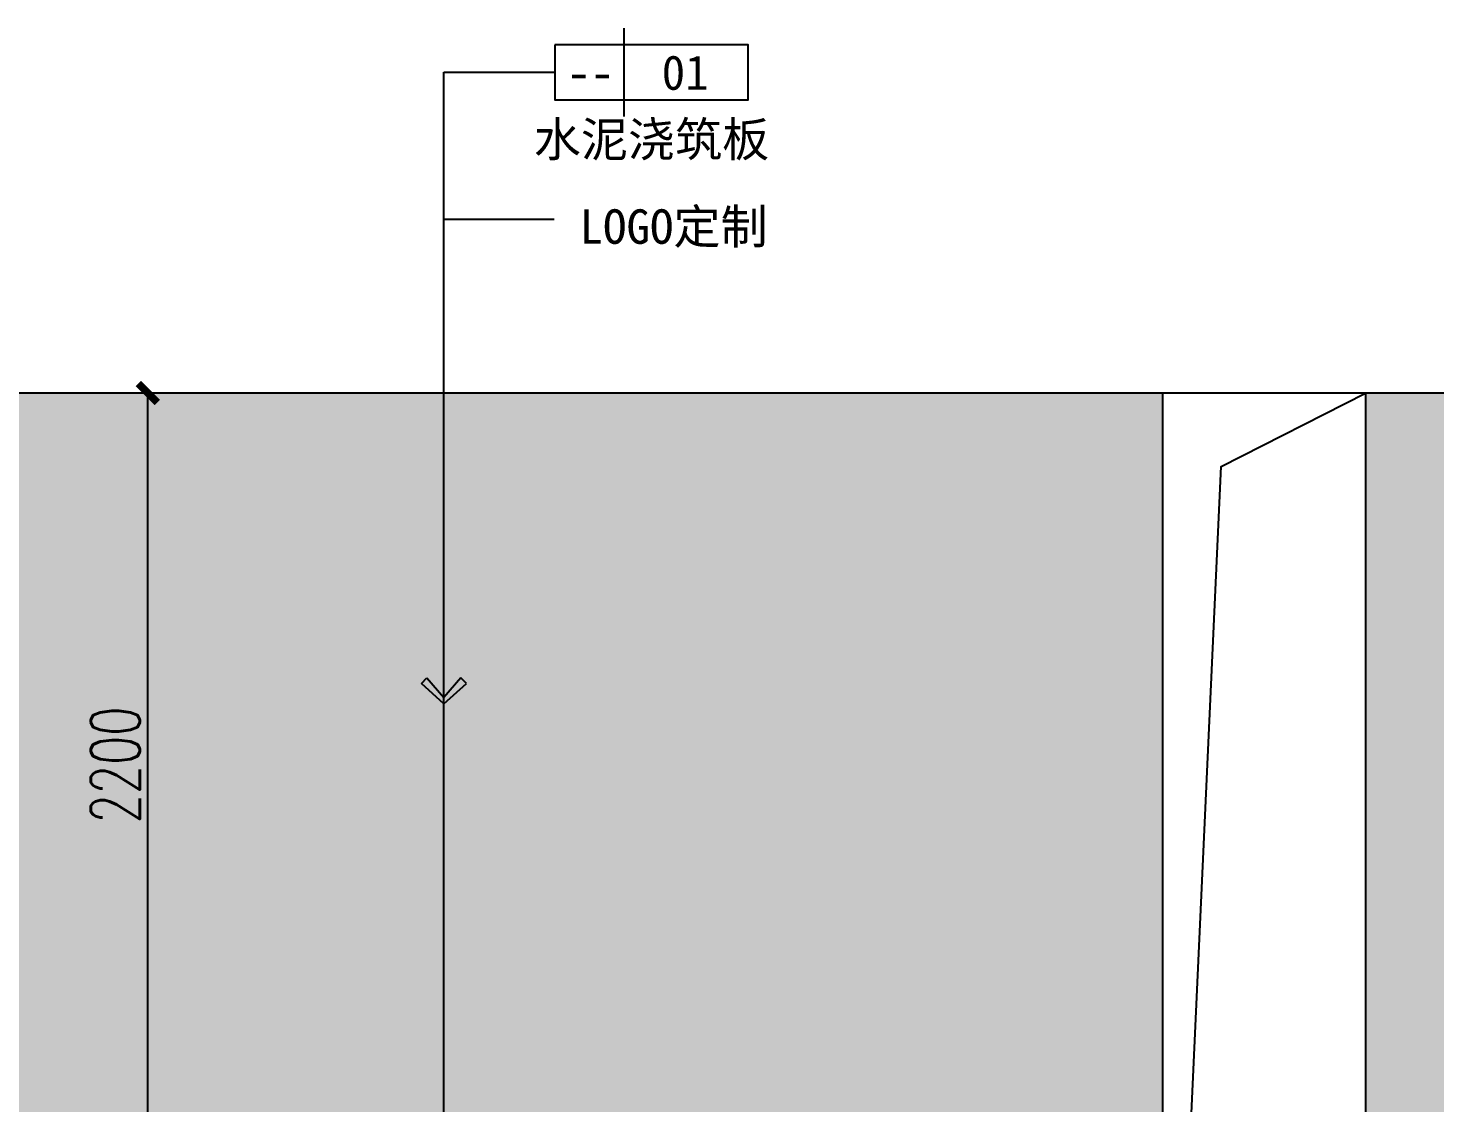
# Model space of a CAD drawing. Header units: millimetres. Extents: x 5625199 to 7433318, y -3316392 to -2552493.
# Drawn here: x 6008853 to 6013012, y -2674622 to -2671443 of the extents above; entities that cross this region are included whole.
import ezdxf
from ezdxf.enums import TextEntityAlignment as Align

# ---------------------------------------------------------------- set-up
doc = ezdxf.new("R2010")
doc.units = ezdxf.units.MM
doc.header["$PDMODE"] = 35
doc.header["$PDSIZE"] = -10
doc.layers.add('155', color=155, linetype='Continuous')
doc.layers.add('DIM', color=7, linetype='Continuous')
doc.styles.add('03.YBC-宋体2.5', font='', dxfattribs={"width": 0.8, "height": 2.5})
doc.styles.add('标注-尺寸', font='simplex.shx', dxfattribs={"width": 0.7})
doc.styles.get('03.YBC-宋体2.5').set_extended_font_data('SimSun')
doc.dimstyles.new('90', dxfattribs={"dimscale": 0.9, "dimtxt": 150, "dimasz": 50, "dimexe": 120, "dimexo": 150, "dimgap": 30, "dimtad": 1, "dimdec": 0, "dimrnd": 5, "dimdsep": 46, "dimtxsty": '标注-尺寸', "dimblk": 'ARCHTICK', "dimcen": 0.2, "dimclrd": 8, "dimclre": 8, "dimclrt": 2, "dimadec": 0, "dimazin": 0, "dimtfac": 1, "dimtdec": 0, "dimtmove": 2, "dimatfit": 3, "dimldrblk": 'ccccc', "dimfxl": 300, "dimfxlon": 1, "dimtolj": 1, "dimtzin": 0, "dimarcsym": 0})
doc.dimstyles.new('副本 100', dxfattribs={"dimscale": 0.8, "dimtxt": 180, "dimasz": 70, "dimexe": 80, "dimexo": 100, "dimgap": 30, "dimtad": 1, "dimdec": 0, "dimrnd": 5, "dimdsep": 46, "dimtxsty": '标注-尺寸', "dimblk": 'ARCHTICK', "dimcen": 0.2, "dimdle": 5, "dimclrd": 8, "dimclre": 8, "dimclrt": 2, "dimadec": 0, "dimazin": 0, "dimtfac": 1, "dimtdec": 0, "dimtmove": 2, "dimatfit": 3, "dimldrblk": 'ccccc', "dimfxl": 300, "dimfxlon": 1, "dimtolj": 1, "dimtzin": 0, "dimarcsym": 0})

# ---------------------------------------------------------------- blocks, each defined once
blk = doc.blocks.new('_ArchTick')
at = {"color": 0, "linetype": 'ByBlock', "const_width": 0.4}
blk.add_lwpolyline([(-0.5, -0.5), (0.5, 0.5)], dxfattribs=at)
blk = doc.blocks.new('*D427')
at = {"layer": '155', "color": 8, "lineweight": -2, "ltscale": 500, "transparency": 16777216}
for p, q in [((6009206.5, -2674726.7), (6009206.5, -2672518.7)), ((6009446.5, -2672522.7), (6009142.5, -2672522.7)), ((6009446.5, -2674722.7), (6009142.5, -2674722.7))]:
    blk.add_line(p, q, dxfattribs=at)
at = {"layer": 'Defpoints', "color": 0, "transparency": 16777216}
for p in [(6009206.5, -2672522.7), (6009556.8, -2672522.7), (6009556.8, -2674722.7)]:
    blk.add_point(p, dxfattribs=at)
at = {"layer": '155', "color": 8, "linetype": 'ByBlock', "lineweight": -2, "transparency": 16777216, "xscale": 56, "yscale": 56, "zscale": 56}
for p, rotation in [((6009206.5, -2672522.7), 90), ((6009206.5, -2674722.7), 270)]:
    blk.add_blockref('_ArchTick', p, dxfattribs=dict(at, rotation=rotation))
at = {"layer": '155', "color": 2, "ltscale": 500, "transparency": 16777216, "insert": (6009110.5, -2673622.7), "char_height": 144, "attachment_point": 5, "rotation": 90, "style": '标注-尺寸'}
blk.add_mtext('\\A1;2200', dxfattribs=at)
blk = doc.blocks.new('ccccc')
h = blk.add_hatch(color=44)
h.dxf.hatch_style = 1
h.paths.add_polyline_path([(-1.713, -1.115), (-1.349, -1.475), (0, 0), (-1.349, 1.475), (-1.713, 1.115), (-0.424, 0)])
at = {"color": 44}
for p, q in [((-1.349, 1.475), (-1.713, 1.115)), ((-1.713, 1.115), (-0.424, 0)), ((0, 0), (-1.349, 1.475)), ((-0.424, 0), (-5.067, 0)), ((-1.713, -1.115), (-0.424, 0)), ((0, 0), (-1.349, -1.475)), ((-1.349, -1.475), (-1.713, -1.115))]:
    blk.add_line(p, q, dxfattribs=at)
blk = doc.blocks.new('*U816')
at = {"color": 50}
blk.add_line((-9, 3.2), (-9, -3.2), dxfattribs=at)
at = {"color": 150}
blk.add_lwpolyline([(-14, 2), (-14, -2), (0, -2), (0, 2)], close=True, dxfattribs=at)
at = {"color": 50, "style": '03.YBC-宋体2.5', "flags": 8}
for tag, p in [('PT', (-11.41, -0.02)), ('01', (-4.56, -0.02)), ('材料名称', (-7, -4.85))]:
    blk.add_attdef(tag, text='', height=2.5, dxfattribs=at).set_placement(p, align=Align.MIDDLE_CENTER)

msp = doc.modelspace()

# ---------------------------------------------------------------- hatches: boundary and pattern name
at = {"layer": '155', "ltscale": 500}
h = msp.add_hatch(dxfattribs=at)
h.set_pattern_fill('DOTS', color=250, scale=12)
h.set_pattern_definition([(0, (273402.825, -417409.755), (9.525, 19.05), [0, -19.05])])
h.paths.add_polyline_path([(6000957.9, -2676522.72), (6005403.18, -2676522.72), (6005403.18, -2672522.72), (6000957.9, -2672522.72)])
h.paths.add_polyline_path([(6007803.18, -2672522.72), (6007803.18, -2676522.72), (6012206.8, -2676522.72), (6012206.8, -2672522.72)])
h.paths.add_polyline_path([(6012806.8, -2676522.72), (6015417.93, -2676522.72), (6015417.93, -2673722.72), (6015417.93, -2672522.72), (6012806.8, -2672522.72)])
h.paths.add_polyline_path([(6016057.92, -2676522.72), (6016057.92, -2673722.72), (6015417.93, -2673722.72), (6015417.93, -2676522.72)])
h.paths.add_polyline_path([(6002257.9, -2673372.72), (6002257.9, -2675772.72), (6001657.9, -2675772.72), (6001657.9, -2673372.72)], flags=16)
h.paths.add_polyline_path([(6009556.8, -2674722.72), (6012056.8, -2674722.72), (6012056.8, -2675122.72), (6009556.8, -2675122.72)], flags=16)
h.paths.add_polyline_path([(6010665.16, -2674987.36), (6010621.69, -2674987.36), (6010629.96, -2674954.62), (6010673.44, -2674954.62)], flags=0)

# ---------------------------------------------------------------- linework, layer by layer
at = {"layer": '155', "color": 0, "ltscale": 500}
msp.add_line((6015417.93, -2672522.72), (5999388.54, -2672522.72), dxfattribs=at)
at = {"layer": '155', "color": 5, "ltscale": 500}
for p, q in [((6012206.8, -2672522.72), (6012206.8, -2676522.72)), ((6012806.8, -2672522.72), (6012806.8, -2676522.72))]:
    msp.add_line(p, q, dxfattribs=at)
at = {"layer": '155', "color": 250, "ltscale": 500}
msp.add_lwpolyline([(6012206.8, -2676522.72), (6012380.54, -2672740.09), (6012806.8, -2672522.72)], dxfattribs=at)

# ---------------------------------------------------------------- block references
ref = msp.add_blockref('*U816', (6010981.63, -2671573.94), dxfattribs=dict(xscale=40.82399999999999, yscale=40.82399999999999, zscale=40.82399999999999))
ref.add_attrib('材料名称', '水泥浇筑板', dxfattribs={"color": 50, "height": 102.06, "style": '03.YBC-宋体2.5'}).set_placement((6010695.86, -2671772.14), align=Align.MIDDLE_CENTER)
ref.add_attrib('01', '01', dxfattribs={"color": 50, "height": 102.06, "style": '03.YBC-宋体2.5'}).set_placement((6010795.45, -2671574.63), align=Align.MIDDLE_CENTER)
ref.add_attrib('PT', '--', dxfattribs={"color": 50, "height": 102.06, "style": '03.YBC-宋体2.5'}).set_placement((6010515.75, -2671574.63), align=Align.MIDDLE_CENTER)

# ---------------------------------------------------------------- texts
at = {"color": 50, "style": '03.YBC-宋体2.5', "flags": 8}
msp.add_attdef('LOGO定制', text='材料名称', height=102.06, dxfattribs=at).set_placement((6010761.16, -2672030.23), align=Align.MIDDLE_CENTER)

# ---------------------------------------------------------------- dimensions: what is measured, and where the dimension line sits
at = {"layer": '155', "ltscale": 500}
dim = msp.add_linear_dim(base=(6009206.5, -2672522.72), p1=(6009556.8, -2674722.72), p2=(6009556.8, -2672522.72), angle=90, dimstyle='副本 100', dxfattribs=at)
dim.commit()
dim.dimension.update_dxf_attribs({"geometry": '*D427', "text_midpoint": (6009110.5, -2673622.72)})

# ---------------------------------------------------------------- leaders
msp.add_leader([(6010082.2, -2674978.03), (6010082.2, -2672008.01), (6010407.68, -2672008.01)], dimstyle='副本 100', override={"dimgap": 30, "dimtad": 0}, dxfattribs=at)
at = {"layer": 'DIM'}
msp.add_leader([(6010082.2, -2673441.91), (6010082.2, -2671573.78), (6010409.41, -2671573.78)], dimstyle='90', dxfattribs=at)

doc.saveas('drawing.dxf')
